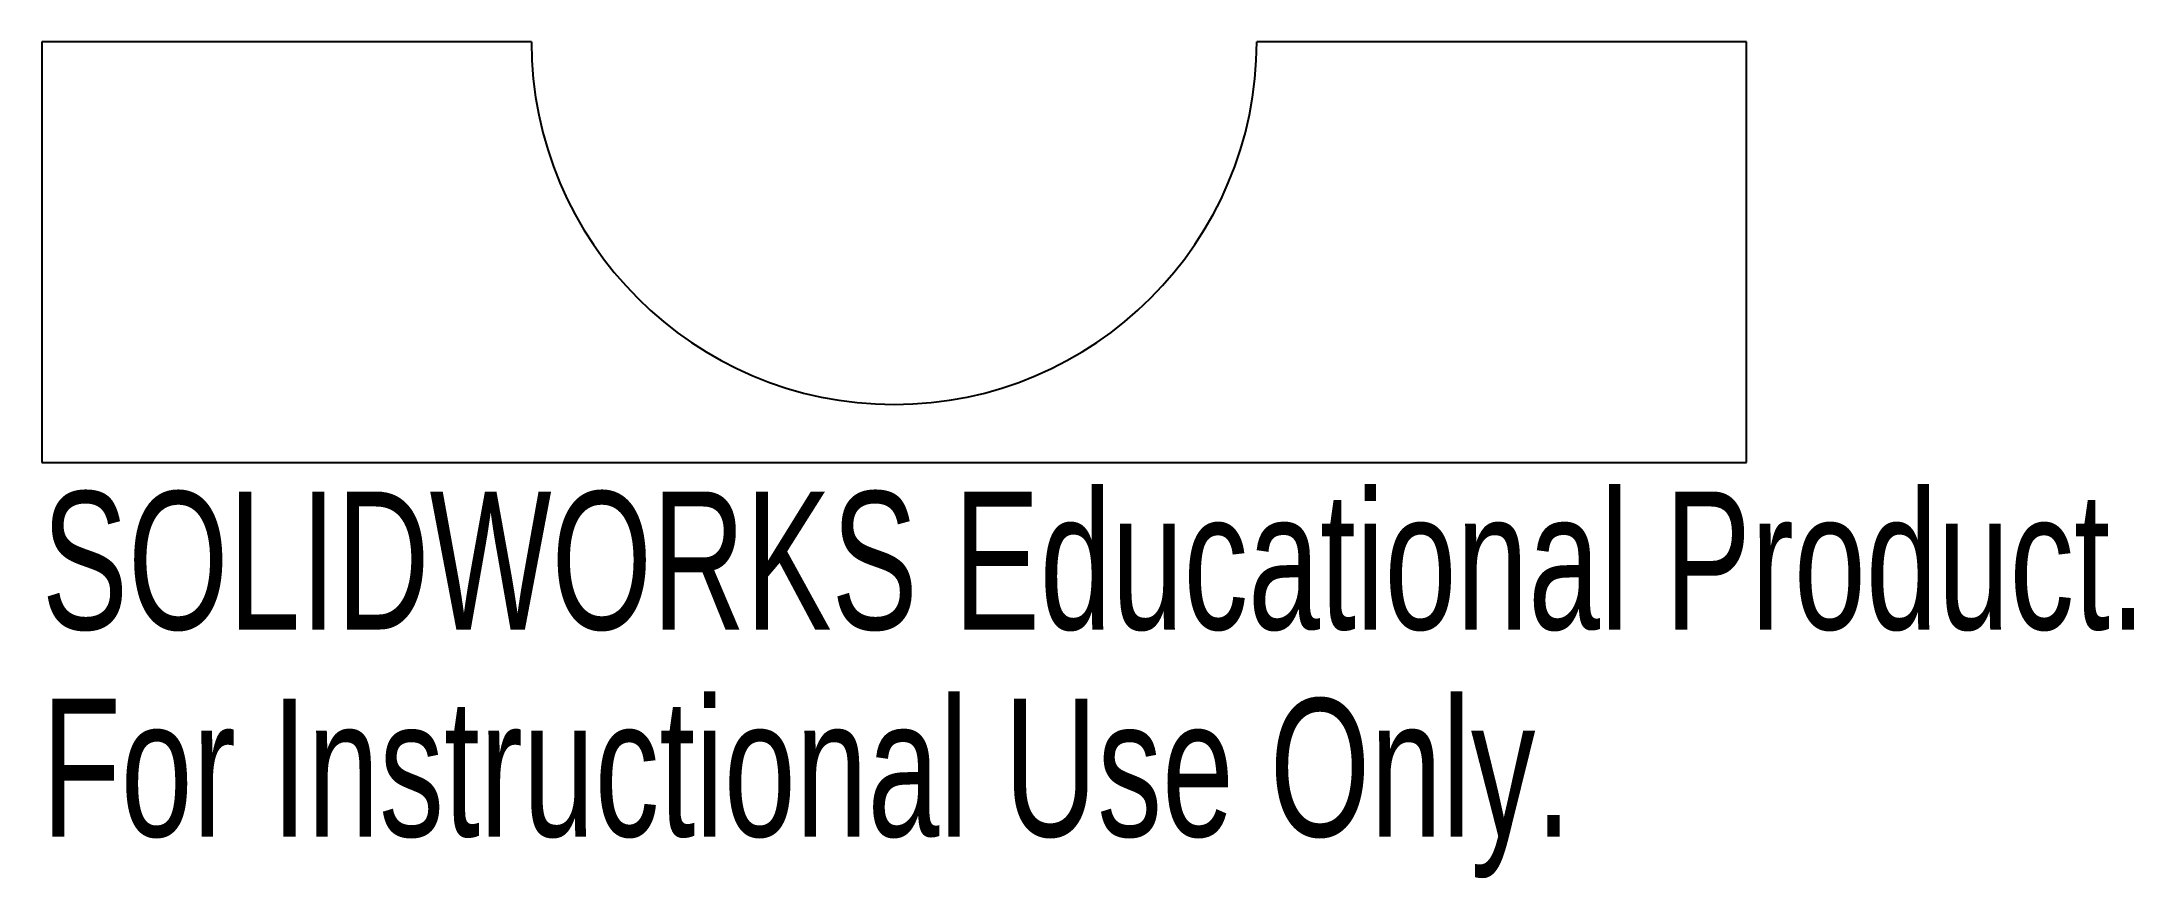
# Model space of a CAD drawing. Header units: inches. Extents: x -1.18 to 1.71, y -1.15 to 0.
import ezdxf

# ---------------------------------------------------------------- set-up
doc = ezdxf.new("R2010")
doc.units = ezdxf.units.IN
doc.header["$MEASUREMENT"] = 0
doc.styles.add('SLDTEXTSTYLE0', font='TXT', dxfattribs={"width": 0.7})

msp = doc.modelspace()

# ---------------------------------------------------------------- linework, layer by layer
at = {"color": 7, "linetype": 'Continuous', "lineweight": 25}
for p, q in [((-1.175, 0), (-1.175, -0.58)), ((-0.5, 0), (-1.175, 0)), ((1.175, 0), (0.5, 0)), ((1.175, -0.58), (1.175, 0)), ((-1.175, -0.58), (1.175, -0.58))]:
    msp.add_line(p, q, dxfattribs=at)
msp.add_arc((0, 0), 0.5, 180, 0, dxfattribs=at)

# ---------------------------------------------------------------- texts
at = {"color": 7, "linetype": 'Continuous', "char_height": 0.1903, "attachment_point": 1, "style": 'SLDTEXTSTYLE0'}
for s, insert in [('SOLIDWORKS Educational Product.', (-1.175, -0.6201)), ('For Instructional Use Only.', (-1.175, -0.9056))]:
    msp.add_mtext(s, dxfattribs=dict(at, insert=insert))

doc.saveas('drawing.dxf')
